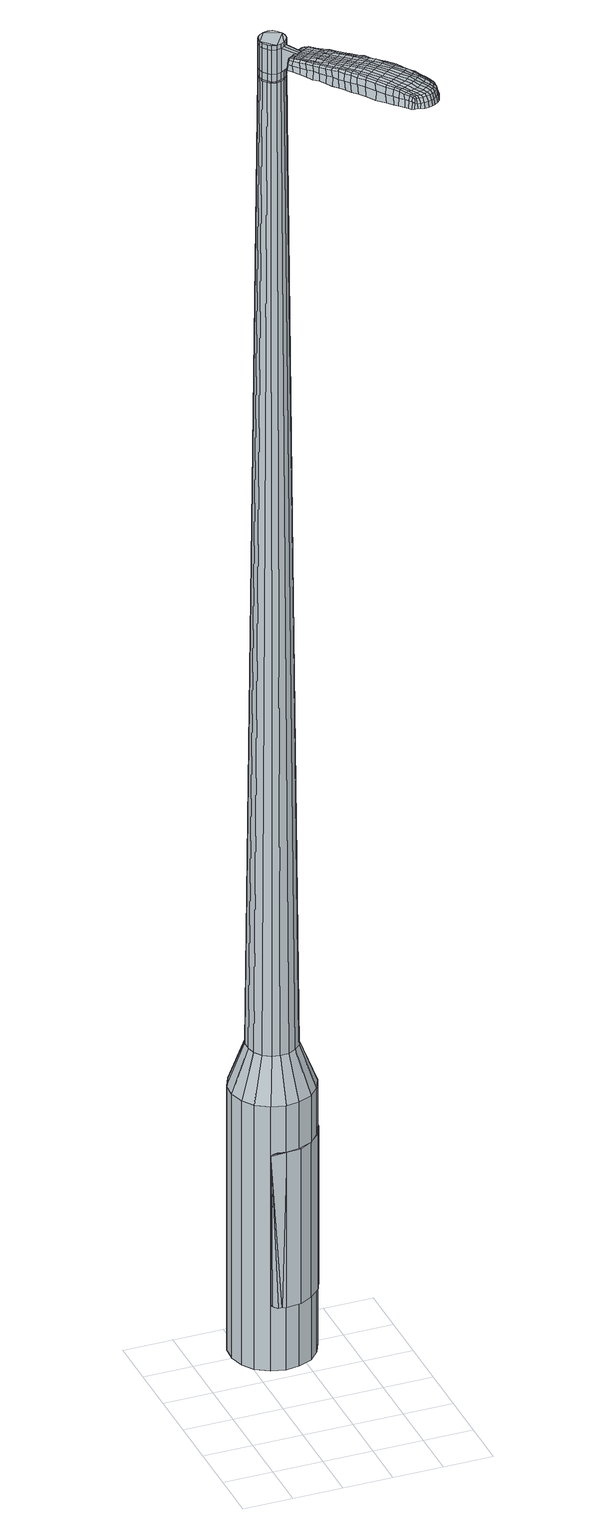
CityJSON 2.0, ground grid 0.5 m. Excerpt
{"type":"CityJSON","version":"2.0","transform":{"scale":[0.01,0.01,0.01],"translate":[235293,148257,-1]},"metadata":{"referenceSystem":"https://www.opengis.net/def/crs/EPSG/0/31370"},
"CityObjects":{
"object1":{"type":"GenericCityObject","attributes":{"cluster":192,"mean_distance_to_centroid":0.0692,"new_centroid_x":235293.79,"new_centroid_y":148259.05,"mean_distance_to_camera":8.94,"H1":16.37,"H2":27.36,"Z_final":111.38,"cluster2":-1,"proj_x":235290,"proj_y":148261.58,"id_line":97422,"bearing_l":215.83,"distance":4.56,"orientation":"left","G_obj":305.83},"geometry":[{"type":"MultiSurface","lod":"2","boundaries":[[[0,1,2,3]],[[1,4,5,2]],[[4,6,7,5]],[[6,8,9,7]],[[8,10,11,9]],[[10,12,13,11]],[[12,14,15,13]],[[14,16,17,15]],[[16,18,19,17]],[[18,20,21,19]],[[20,22,23,21]],[[22,24,25,23]],[[24,26,27,25]],[[26,28,29,27]],[[28,30,31,29]],[[30,32,33,31]],[[32,34,35,33]],[[34,0,3,35]],[[36,37,38,39]],[[38,40,41,42]],[[41,43,42]],[[42,44,45,46]],[[45,47,46]],[[46,48,49,50]],[[49,51,50]],[[42,46,50,38]],[[50,52,39,38]],[[53,36,39]],[[2,5,7,35]],[[7,9,11,15]],[[11,13,15]],[[15,17,19,23]],[[19,21,23]],[[23,25,27,31]],[[27,29,31]],[[15,23,31,7]],[[31,33,35,7]],[[3,2,35]],[[1,0,54,55]],[[0,34,56,54]],[[34,32,57,56]],[[32,30,58,57]],[[30,28,59,58]],[[28,26,60,59]],[[26,24,61,60]],[[24,22,62,61]],[[22,20,63,62]],[[20,18,64,63]],[[18,16,65,64]],[[16,14,66,65]],[[14,12,67,66]],[[12,10,68,67]],[[10,8,69,68]],[[8,6,70,69]],[[6,4,71,70]],[[4,1,55,71]],[[55,54,72,73]],[[54,56,74,72]],[[56,57,75,74]],[[57,58,76,75]],[[58,59,77,76]],[[59,60,78,77]],[[60,61,79,78]],[[61,62,80,79]],[[62,63,81,80]],[[63,64,82,81]],[[64,65,83,82]],[[65,66,84,83]],[[66,67,85,84]],[[67,68,86,85]],[[68,69,87,86]],[[69,70,88,87]],[[70,71,89,88]],[[71,55,73,89]],[[90,91,92,93]],[[74,94,91,90]],[[95,96,94,74]],[[76,97,96,95]],[[98,99,97,76]],[[78,100,99,98]],[[101,102,100,78]],[[103,104,102,101]],[[81,105,104,103]],[[82,106,105,81]],[[83,107,106,82]],[[84,108,107,83]],[[85,109,108,84]],[[86,110,109,85]],[[87,111,110,86]],[[112,113,111,87]],[[114,115,113,112]],[[93,92,115,114]],[[116,117,118,119]],[[120,116,119,121]],[[122,120,121,123]],[[124,122,123,125]],[[126,124,125,127]],[[128,126,127,129]],[[130,128,129,131]],[[132,130,131,133]],[[134,132,133,135]],[[136,134,135,137]],[[138,136,137,139]],[[140,138,139,141]],[[142,140,141,143]],[[144,142,143,145]],[[146,144,145,147]],[[148,146,147,149]],[[73,72,90,93]],[[72,74,90]],[[75,95,74]],[[75,76,95]],[[77,98,76]],[[77,78,98]],[[79,101,78]],[[79,80,103,101]],[[80,81,103]],[[88,112,87]],[[88,89,114,112]],[[89,73,93,114]],[[150,151,92,91]],[[151,152,115,92]],[[152,153,113,115]],[[153,111,113]],[[154,104,105]],[[154,155,102,104]],[[155,100,102]],[[156,99,100]],[[156,97,99]],[[157,96,97]],[[157,94,96]],[[150,91,94]],[[39,52,148,158]],[[151,150,159,149]],[[53,39,158,117]],[[150,94,118,159]],[[36,53,117,116]],[[94,157,119,118]],[[37,36,116,120]],[[157,97,121,119]],[[38,37,120,122]],[[97,156,123,121]],[[40,38,122,124]],[[156,100,125,123]],[[41,40,124,126]],[[100,155,127,125]],[[43,41,126,128]],[[155,154,129,127]],[[42,43,128,130]],[[154,105,131,129]],[[44,42,130,132]],[[105,106,133,131]],[[45,44,132,134]],[[106,107,135,133]],[[47,45,134,136]],[[107,108,137,135]],[[46,47,136,138]],[[108,109,139,137]],[[48,46,138,140]],[[109,110,141,139]],[[49,48,140,142]],[[110,111,143,141]],[[51,49,142,144]],[[111,153,145,143]],[[50,51,144,146]],[[153,152,147,145]],[[52,50,146,148]],[[152,151,149,147]],[[148,149,160,161]],[[149,159,162,160]],[[159,118,163,162]],[[118,117,164,163]],[[117,158,165,164]],[[158,148,161,165]],[[166,167,168,169]],[[170,166,169,171]],[[166,170,172,173]],[[167,166,173,174]],[[175,176,177,178]],[[179,175,178,180]],[[175,179,181,182]],[[176,175,182,183]],[[184,185,186,187]],[[188,184,187,189]],[[184,188,190,191]],[[185,184,191,192]],[[193,194,195,196]],[[197,193,196,198]],[[193,197,199,200]],[[194,193,200,201]],[[202,203,204,205]],[[206,202,205,207]],[[202,206,208,209]],[[203,202,209,210]],[[211,212,213,214]],[[215,211,214,216]],[[211,215,217,218]],[[212,211,218,219]],[[220,221,222,223]],[[212,220,223,213]],[[220,212,219,224]],[[221,220,224,225]],[[226,227,228,229]],[[221,226,229,222]],[[226,221,225,230]],[[227,226,230,231]],[[232,170,171,233]],[[227,232,233,228]],[[232,227,231,234]],[[170,232,234,172]],[[235,236,237,238]],[[239,235,238,240]],[[235,239,241,242]],[[236,235,242,243]],[[244,245,246,247]],[[236,244,247,237]],[[244,236,243,248]],[[245,244,248,249]],[[250,251,252,253]],[[245,250,253,246]],[[250,245,249,254]],[[251,250,254,255]],[[256,257,258,259]],[[251,256,259,252]],[[256,251,255,260]],[[257,256,260,261]],[[262,167,174,263]],[[257,262,263,258]],[[262,257,261,264]],[[167,262,264,168]],[[265,266,267,268]],[[269,265,268,270]],[[265,269,271,272]],[[266,265,272,273]],[[274,275,276,277]],[[266,274,277,267]],[[274,266,273,278]],[[275,274,278,279]],[[280,281,282,283]],[[275,280,283,276]],[[280,275,279,284]],[[281,280,284,285]],[[286,179,180,287]],[[281,286,287,282]],[[286,281,285,288]],[[179,286,288,181]],[[289,290,291,292]],[[293,289,292,294]],[[289,293,295,296]],[[290,289,296,297]],[[298,299,300,301]],[[290,298,301,291]],[[298,290,297,302]],[[299,298,302,303]],[[304,305,306,307]],[[299,304,307,300]],[[304,299,303,308]],[[305,304,308,309]],[[310,311,312,313]],[[305,310,313,306]],[[310,305,309,314]],[[311,310,314,315]],[[316,176,183,317]],[[311,316,317,312]],[[316,311,315,318]],[[176,316,318,177]],[[319,205,204,320]],[[321,319,320,322]],[[319,321,323,324]],[[205,319,324,207]],[[325,321,322,326]],[[327,325,326,328]],[[325,327,329,330]],[[321,325,330,323]],[[331,327,328,332]],[[333,331,332,334]],[[331,333,335,336]],[[327,331,336,329]],[[337,333,334,338]],[[339,337,338,340]],[[337,339,341,342]],[[333,337,342,335]],[[343,339,340,344]],[[194,343,344,195]],[[343,194,201,345]],[[339,343,345,341]],[[346,347,192,191]],[[348,346,191,190]],[[346,348,349,350]],[[347,346,350,351]],[[352,353,351,350]],[[354,352,350,349]],[[352,354,355,356]],[[353,352,356,357]],[[358,359,357,356]],[[360,358,356,355]],[[358,360,361,362]],[[359,358,362,363]],[[364,365,363,362]],[[366,364,362,361]],[[364,366,199,197]],[[365,364,197,198]],[[367,368,369,370]],[[269,367,370,271]],[[367,269,270,371]],[[368,367,371,372]],[[373,188,189,374]],[[368,373,374,369]],[[373,368,372,375]],[[188,373,375,190]],[[376,377,378,379]],[[215,376,379,217]],[[376,215,216,380]],[[377,376,380,381]],[[382,383,384,385]],[[377,382,385,378]],[[382,377,381,386]],[[383,382,386,387]],[[388,185,192,389]],[[383,388,389,384]],[[388,383,387,390]],[[185,388,390,186]],[[391,392,393,394]],[[173,391,394,174]],[[391,173,172,395]],[[392,391,395,396]],[[397,398,399,400]],[[392,397,400,393]],[[397,392,396,401]],[[398,397,401,402]],[[403,196,195,404]],[[398,403,404,399]],[[403,398,402,405]],[[196,403,405,198]],[[406,407,408,409]],[[178,406,409,180]],[[406,178,177,410]],[[407,406,410,411]],[[412,200,199,413]],[[407,412,413,408]],[[412,407,411,414]],[[200,412,414,201]],[[415,416,417,418]],[[293,415,418,295]],[[415,293,294,419]],[[416,415,419,420]],[[421,206,207,422]],[[416,421,422,417]],[[421,416,420,423]],[[206,421,423,208]],[[424,425,426,427]],[[239,424,427,241]],[[424,239,240,428]],[[425,424,428,429]],[[430,431,432,433]],[[425,430,433,426]],[[430,425,429,434]],[[431,430,434,435]],[[436,203,210,437]],[[431,436,437,432]],[[436,431,435,438]],[[203,436,438,204]],[[439,440,429,428]],[[238,439,428,240]],[[439,238,237,441]],[[440,439,441,442]],[[443,444,435,434]],[[440,443,434,429]],[[443,440,442,445]],[[444,443,445,446]],[[447,320,204,438]],[[444,447,438,435]],[[447,444,446,448]],[[320,447,448,322]],[[449,450,451,452]],[[296,449,452,297]],[[449,296,295,418]],[[450,449,418,417]],[[453,324,323,454]],[[450,453,454,451]],[[453,450,417,422]],[[324,453,422,207]],[[455,456,442,441]],[[247,455,441,237]],[[455,247,246,457]],[[456,455,457,458]],[[459,460,446,445]],[[456,459,445,442]],[[459,456,458,461]],[[460,459,461,462]],[[463,326,322,448]],[[460,463,448,446]],[[463,460,462,464]],[[326,463,464,328]],[[465,466,467,468]],[[302,465,468,303]],[[465,302,297,452]],[[466,465,452,451]],[[469,330,329,470]],[[466,469,470,467]],[[469,466,451,454]],[[330,469,454,323]],[[471,472,458,457]],[[253,471,457,246]],[[471,253,252,473]],[[472,471,473,474]],[[475,476,462,461]],[[472,475,461,458]],[[475,472,474,477]],[[476,475,477,478]],[[479,332,328,464]],[[476,479,464,462]],[[479,476,478,480]],[[332,479,480,334]],[[481,482,483,484]],[[308,481,484,309]],[[481,308,303,468]],[[482,481,468,467]],[[485,336,335,486]],[[482,485,486,483]],[[485,482,467,470]],[[336,485,470,329]],[[487,488,474,473]],[[259,487,473,252]],[[487,259,258,489]],[[488,487,489,490]],[[491,492,478,477]],[[488,491,477,474]],[[491,488,490,493]],[[492,491,493,494]],[[495,338,334,480]],[[492,495,480,478]],[[495,492,494,496]],[[338,495,496,340]],[[497,498,499,500]],[[314,497,500,315]],[[497,314,309,484]],[[498,497,484,483]],[[501,342,341,502]],[[498,501,502,499]],[[501,498,483,486]],[[342,501,486,335]],[[503,504,490,489]],[[263,503,489,258]],[[503,263,174,394]],[[504,503,394,393]],[[505,506,494,493]],[[504,505,493,490]],[[505,504,393,400]],[[506,505,400,399]],[[507,344,340,496]],[[506,507,496,494]],[[507,506,399,404]],[[344,507,404,195]],[[508,509,411,410]],[[318,508,410,177]],[[508,318,315,500]],[[509,508,500,499]],[[510,345,201,414]],[[509,510,414,411]],[[510,509,499,502]],[[345,510,502,341]],[[511,512,372,371]],[[268,511,371,270]],[[511,268,267,513]],[[512,511,513,514]],[[515,348,190,375]],[[512,515,375,372]],[[515,512,514,516]],[[348,515,516,349]],[[517,518,519,520]],[[218,517,520,219]],[[517,218,217,379]],[[518,517,379,378]],[[521,522,523,524]],[[518,521,524,519]],[[521,518,378,385]],[[522,521,385,384]],[[525,347,351,526]],[[522,525,526,523]],[[525,522,384,389]],[[347,525,389,192]],[[527,528,514,513]],[[277,527,513,267]],[[527,277,276,529]],[[528,527,529,530]],[[531,354,349,516]],[[528,531,516,514]],[[531,528,530,532]],[[354,531,532,355]],[[533,534,535,536]],[[224,533,536,225]],[[533,224,219,520]],[[534,533,520,519]],[[537,538,539,540]],[[534,537,540,535]],[[537,534,519,524]],[[538,537,524,523]],[[541,353,357,542]],[[538,541,542,539]],[[541,538,523,526]],[[353,541,526,351]],[[543,544,530,529]],[[283,543,529,276]],[[543,283,282,545]],[[544,543,545,546]],[[547,360,355,532]],[[544,547,532,530]],[[547,544,546,548]],[[360,547,548,361]],[[549,550,551,552]],[[230,549,552,231]],[[549,230,225,536]],[[550,549,536,535]],[[553,554,555,556]],[[550,553,556,551]],[[553,550,535,540]],[[554,553,540,539]],[[557,359,363,558]],[[554,557,558,555]],[[557,554,539,542]],[[359,557,542,357]],[[559,560,546,545]],[[287,559,545,282]],[[559,287,180,409]],[[560,559,409,408]],[[561,366,361,548]],[[560,561,548,546]],[[561,560,408,413]],[[366,561,413,199]],[[562,563,396,395]],[[234,562,395,172]],[[562,234,231,552]],[[563,562,552,551]],[[564,565,402,401]],[[563,564,401,396]],[[564,563,551,556]],[[565,564,556,555]],[[566,365,198,405]],[[565,566,405,402]],[[566,565,555,558]],[[365,566,558,363]],[[567,568,569,570]],[[570,569,571,572]],[[573,571,569,574]],[[574,569,568,575]],[[576,577,578,579]],[[579,578,580,581]],[[582,580,578,583]],[[583,578,577,584]],[[585,586,587,588]],[[588,587,589,590]],[[591,589,587,592]],[[592,587,586,593]],[[594,595,596,597]],[[597,596,598,599]],[[600,598,596,601]],[[601,596,595,602]],[[603,604,605,606]],[[606,605,607,608]],[[609,607,605,610]],[[610,605,604,611]],[[612,613,614,615]],[[615,614,616,617]],[[618,616,614,619]],[[619,614,613,620]],[[621,622,623,624]],[[624,623,613,612]],[[620,613,623,625]],[[625,623,622,626]],[[627,628,629,630]],[[630,629,622,621]],[[626,622,629,631]],[[631,629,628,632]],[[572,571,633,634]],[[634,633,628,627]],[[632,628,633,635]],[[635,633,571,573]],[[636,637,638,639]],[[639,638,640,641]],[[642,640,638,643]],[[643,638,637,644]],[[645,646,647,648]],[[648,647,637,636]],[[644,637,647,649]],[[649,647,646,650]],[[651,652,653,654]],[[654,653,646,645]],[[650,646,653,655]],[[655,653,652,656]],[[657,658,659,660]],[[660,659,652,651]],[[656,652,659,661]],[[661,659,658,662]],[[575,568,663,664]],[[664,663,658,657]],[[662,658,663,665]],[[665,663,568,567]],[[666,667,668,669]],[[669,668,670,671]],[[672,670,668,673]],[[673,668,667,674]],[[675,676,677,678]],[[678,677,667,666]],[[674,667,677,679]],[[679,677,676,680]],[[681,682,683,684]],[[684,683,676,675]],[[680,676,683,685]],[[685,683,682,686]],[[581,580,687,688]],[[688,687,682,681]],[[686,682,687,689]],[[689,687,580,582]],[[690,691,692,693]],[[693,692,694,695]],[[696,694,692,697]],[[697,692,691,698]],[[699,700,701,702]],[[702,701,691,690]],[[698,691,701,703]],[[703,701,700,704]],[[705,706,707,708]],[[708,707,700,699]],[[704,700,707,709]],[[709,707,706,710]],[[711,712,713,714]],[[714,713,706,705]],[[710,706,713,715]],[[715,713,712,716]],[[584,577,717,718]],[[718,717,712,711]],[[716,712,717,719]],[[719,717,577,576]],[[603,606,720,721]],[[721,720,722,723]],[[724,722,720,725]],[[725,720,606,608]],[[723,722,726,727]],[[727,726,728,729]],[[730,728,726,731]],[[731,726,722,724]],[[729,728,732,733]],[[733,732,734,735]],[[736,734,732,737]],[[737,732,728,730]],[[735,734,738,739]],[[739,738,740,741]],[[742,740,738,743]],[[743,738,734,736]],[[741,740,744,745]],[[745,744,595,594]],[[602,595,744,746]],[[746,744,740,742]],[[593,747,748,592]],[[592,748,749,591]],[[750,749,748,751]],[[751,748,747,752]],[[752,753,754,751]],[[751,754,755,750]],[[756,755,754,757]],[[757,754,753,758]],[[758,759,760,757]],[[757,760,761,756]],[[762,761,760,763]],[[763,760,759,764]],[[764,765,766,763]],[[763,766,767,762]],[[600,767,766,598]],[[598,766,765,599]],[[768,769,770,771]],[[771,770,670,672]],[[671,670,770,772]],[[772,770,769,773]],[[590,589,774,775]],[[775,774,769,768]],[[773,769,774,776]],[[776,774,589,591]],[[777,778,779,780]],[[780,779,616,618]],[[617,616,779,781]],[[781,779,778,782]],[[783,784,785,786]],[[786,785,778,777]],[[782,778,785,787]],[[787,785,784,788]],[[593,586,789,790]],[[790,789,784,783]],[[788,784,789,791]],[[791,789,586,585]],[[792,793,794,795]],[[795,794,574,575]],[[573,574,794,796]],[[796,794,793,797]],[[798,799,800,801]],[[801,800,793,792]],[[797,793,800,802]],[[802,800,799,803]],[[594,597,804,805]],[[805,804,799,798]],[[803,799,804,806]],[[806,804,597,599]],[[807,808,809,810]],[[810,809,579,581]],[[576,579,809,811]],[[811,809,808,812]],[[600,601,813,814]],[[814,813,808,807]],[[812,808,813,815]],[[815,813,601,602]],[[816,817,818,819]],[[819,818,694,696]],[[695,694,818,820]],[[820,818,817,821]],[[608,607,822,823]],[[823,822,817,816]],[[821,817,822,824]],[[824,822,607,609]],[[825,826,827,828]],[[828,827,640,642]],[[641,640,827,829]],[[829,827,826,830]],[[831,832,833,834]],[[834,833,826,825]],[[830,826,833,835]],[[835,833,832,836]],[[611,604,837,838]],[[838,837,832,831]],[[836,832,837,839]],[[839,837,604,603]],[[830,840,841,829]],[[829,841,639,641]],[[636,639,841,842]],[[842,841,840,843]],[[836,844,845,835]],[[835,845,840,830]],[[843,840,845,846]],[[846,845,844,847]],[[603,721,848,839]],[[839,848,844,836]],[[847,844,848,849]],[[849,848,721,723]],[[850,851,852,853]],[[853,852,697,698]],[[696,697,852,819]],[[819,852,851,816]],[[724,725,854,855]],[[855,854,851,850]],[[816,851,854,823]],[[823,854,725,608]],[[843,856,857,842]],[[842,857,648,636]],[[645,648,857,858]],[[858,857,856,859]],[[847,860,861,846]],[[846,861,856,843]],[[859,856,861,862]],[[862,861,860,863]],[[723,727,864,849]],[[849,864,860,847]],[[863,860,864,865]],[[865,864,727,729]],[[866,867,868]],[[868,867,703,704]],[[698,703,867,853]],[[853,867,850]],[[730,731,869,870]],[[870,869,867,866]],[[850,867,869,855]],[[855,869,731,724]],[[859,871,872,858]],[[858,872,654,645]],[[651,654,872,873]],[[873,872,871,874]],[[863,875,876,862]],[[862,876,871,859]],[[874,871,876,877]],[[877,876,875,878]],[[729,733,879,865]],[[865,879,875,863]],[[878,875,879,880]],[[880,879,733,735]],[[881,882,883,884]],[[884,883,709,710]],[[704,709,883,868]],[[868,883,882,866]],[[736,737,885,886]],[[886,885,882,881]],[[866,882,885,870]],[[870,885,737,730]],[[874,887,888,873]],[[873,888,660,651]],[[657,660,888,889]],[[889,888,887,890]],[[878,891,892,877]],[[877,892,887,874]],[[890,887,892,893]],[[893,892,891,894]],[[735,739,895,880]],[[880,895,891,878]],[[894,891,895,896]],[[896,895,739,741]],[[897,898,899,900]],[[900,899,715,716]],[[710,715,899,884]],[[884,899,898,881]],[[742,743,901,902]],[[902,901,898,897]],[[881,898,901,886]],[[886,901,743,736]],[[890,903,904,889]],[[889,904,664,657]],[[575,664,904,795]],[[795,904,903,792]],[[894,905,906,893]],[[893,906,903,890]],[[792,903,906,801]],[[801,906,905,798]],[[741,745,907,896]],[[896,907,905,894]],[[798,905,907,805]],[[805,907,745,594]],[[812,908,909,811]],[[811,909,719,576]],[[716,719,909,900]],[[900,909,908,897]],[[602,746,910,815]],[[815,910,908,812]],[[897,908,910,902]],[[902,910,746,742]],[[773,911,912,772]],[[772,912,669,671]],[[666,669,912,913]],[[913,912,911,914]],[[591,749,915,776]],[[776,915,911,773]],[[914,911,915,916]],[[916,915,749,750]],[[917,918,919,920]],[[920,919,619,620]],[[618,619,919,780]],[[780,919,918,777]],[[921,922,923,924]],[[924,923,918,917]],[[777,918,923,786]],[[786,923,922,783]],[[752,747,925,926]],[[926,925,922,921]],[[783,922,925,790]],[[790,925,747,593]],[[914,927,928,913]],[[913,928,678,666]],[[675,678,928,929]],[[929,928,927,930]],[[750,755,931,916]],[[916,931,927,914]],[[930,927,931,932]],[[932,931,755,756]],[[933,934,935,936]],[[936,935,625,626]],[[620,625,935,920]],[[920,935,934,917]],[[937,938,939,940]],[[940,939,934,933]],[[917,934,939,924]],[[924,939,938,921]],[[758,753,941,942]],[[942,941,938,937]],[[921,938,941,926]],[[926,941,753,752]],[[930,943,944,929]],[[929,944,684,675]],[[681,684,944,945]],[[945,944,943,946]],[[756,761,947,932]],[[932,947,943,930]],[[946,943,947,948]],[[948,947,761,762]],[[949,950,951,952]],[[952,951,631,632]],[[626,631,951,936]],[[936,951,950,933]],[[953,954,955,956]],[[956,955,950,949]],[[933,950,955,940]],[[940,955,954,937]],[[764,759,957,958]],[[958,957,954,953]],[[937,954,957,942]],[[942,957,759,758]],[[946,959,960,945]],[[945,960,688,681]],[[581,688,960,810]],[[810,960,959,807]],[[762,767,961,948]],[[948,961,959,946]],[[807,959,961,814]],[[814,961,767,600]],[[797,962,963,796]],[[796,963,635,573]],[[632,635,963,952]],[[952,963,962,949]],[[803,964,965,802]],[[802,965,962,797]],[[949,962,965,956]],[[956,965,964,953]],[[599,765,966,806]],[[806,966,964,803]],[[953,964,966,958]],[[958,966,765,764]],[[567,570,169,168]],[[570,572,171,169]],[[582,583,182,181]],[[583,584,183,182]],[[585,588,187,186]],[[588,590,189,187]],[[609,610,209,208]],[[610,611,210,209]],[[612,615,214,213]],[[615,617,216,214]],[[621,624,223,222]],[[624,612,213,223]],[[627,630,229,228]],[[630,621,222,229]],[[572,634,233,171]],[[634,627,228,233]],[[642,643,242,241]],[[643,644,243,242]],[[644,649,248,243]],[[649,650,249,248]],[[650,655,254,249]],[[655,656,255,254]],[[656,661,260,255]],[[661,662,261,260]],[[662,665,264,261]],[[665,567,168,264]],[[672,673,272,271]],[[673,674,273,272]],[[674,679,278,273]],[[679,680,279,278]],[[680,685,284,279]],[[685,686,285,284]],[[686,689,288,285]],[[689,582,181,288]],[[690,693,292,291]],[[693,695,294,292]],[[699,702,301,300]],[[702,690,291,301]],[[705,708,307,306]],[[708,699,300,307]],[[711,714,313,312]],[[714,705,306,313]],[[584,718,317,183]],[[718,711,312,317]],[[768,771,370,369]],[[771,672,271,370]],[[590,775,374,189]],[[775,768,369,374]],[[617,781,380,216]],[[781,782,381,380]],[[782,787,386,381]],[[787,788,387,386]],[[788,791,390,387]],[[791,585,186,390]],[[695,820,419,294]],[[820,821,420,419]],[[821,824,423,420]],[[824,609,208,423]],[[825,828,427,426]],[[828,642,241,427]],[[831,834,433,432]],[[834,825,426,433]],[[611,838,437,210]],[[838,831,432,437]],[[967,968,969,970]],[[971,972,970,969]],[[973,974,975,976]],[[977,978,979,980]],[[968,981,982,969]],[[983,971,969,982]],[[984,973,976,985]],[[986,987,978,977]],[[981,988,989,982]],[[989,990,983,982]],[[991,984,985,992]],[[993,987,986,994]],[[988,995,996,989]],[[996,997,990,989]],[[998,991,992,999]],[[1000,993,994,1001]],[[1002,1003,1004,1005]],[[1006,1007,1003,1002]],[[1006,1008,1009,1007]],[[1008,1010,1011,1009]],[[1012,1013,1014,1015]],[[1016,1017,1013,1012]],[[1018,1019,1017,1016]],[[1020,1021,1019,1018]],[[1015,1004,1003,1012]],[[1012,1003,1007,1016]],[[1007,1009,1018,1016]],[[1009,1011,1020,1018]],[[976,975,972,971]],[[985,976,971,983]],[[990,992,985,983]],[[997,999,992,990]],[[977,980,974,973]],[[986,977,973,984]],[[994,986,984,991]],[[1001,994,991,998]],[[978,1002,1005,979]],[[987,1006,1002,978]],[[1008,1006,987,993]],[[1010,1008,993,1000]],[[1022,1023,1024,1025]],[[1024,1026,1027,1028]],[[1024,1028,1029,1030]],[[1024,1030,1025]],[[1031,1022,1025,1032]],[[1033,1032,1025,1034]],[[1035,1034,1025]],[[1036,1024,1023,1037]],[[1038,1036,1037,1039]],[[1040,1038,1039,1041]],[[1042,1040,1041,1043]],[[1044,1042,1043,1045]],[[1045,1046,1047,1048]],[[1045,1048,1049,1050]],[[1045,1050,1051,1052]],[[1051,1053,1054,1055]],[[1051,1055,1056,1057]],[[1051,1057,1052]],[[1045,1052,1044]],[[1058,1059,1023,1022]],[[1060,1061,1026,1024]],[[1062,1063,1035,1025]],[[1059,1064,1037,1023]],[[1065,1060,1024,1036]],[[1064,1066,1039,1037]],[[1067,1065,1036,1038]],[[1066,1068,1041,1039]],[[1069,1067,1038,1040]],[[1068,1070,1043,1041]],[[1071,1069,1040,1042]],[[1070,1072,1045,1043]],[[1073,1071,1042,1044]],[[1072,1074,1046,1045]],[[1075,1076,1053,1051]],[[1077,1073,1044,1052]],[[1047,1046,1074,1078]],[[1048,1047,1078,1079]],[[1049,1048,1079,1080]],[[1050,1049,1080,1081]],[[1051,1050,1081,1075]],[[1082,1058,1022,1031]],[[1083,1082,1031,1032]],[[1084,1083,1032,1033]],[[1085,1084,1033,1034]],[[1063,1085,1034,1035]],[[1027,1026,1061,1086]],[[1054,1053,1076,1087]],[[1028,1027,1086,1088]],[[1029,1028,1088,1089]],[[1030,1029,1089,1090]],[[1025,1030,1090,1062]],[[1055,1054,1087,1091]],[[1056,1055,1091,1092]],[[1057,1056,1092,1093]],[[1052,1057,1093,1077]]]}]}
},
"vertices":[
[106,170,384],[92,164,384],[92,164,96],[106,170,96],[78,162,384],[78,162,96],[64,166,384],[64,166,96],[51,174,384],[51,174,96],[43,186,384],[43,186,96],[39,200,384],[39,200,96],[40,215,384],[40,215,96],[46,228,384],[46,228,96],[56,239,384],[56,239,96],[69,245,384],[69,245,96],[84,247,384],[84,247,96],[98,243,384],[98,243,96],[110,235,384],[110,235,96],[119,223,384],[119,223,96],[123,209,384],[123,209,96],[122,194,384],[122,194,96],[116,181,384],[116,181,96],[94,201,1524],[94,206,1524],[93,210,1524],[89,194,1524],[90,214,1524],[86,217,1524],[77,217,1524],[82,218,1524],[73,215,1524],[70,212,1524],[68,203,1524],[68,208,1524],[69,199,1524],[72,195,1524],[80,191,1524],[75,192,1524],[85,192,1524],[92,197,1524],[96,184,429],[88,180,429],[102,190,429],[105,198,429],[106,207,429],[104,215,429],[98,223,429],[91,227,429],[83,230,429],[74,229,429],[66,225,429],[60,219,429],[56,211,429],[56,202,429],[58,193,429],[63,186,429],[71,181,429],[79,179,429],[89,194,1483],[85,192,1483],[92,197,1483],[94,201,1483],[94,206,1483],[93,210,1483],[90,214,1483],[86,217,1483],[82,218,1483],[77,217,1483],[73,215,1483],[70,212,1483],[68,208,1483],[68,203,1483],[69,199,1483],[72,195,1483],[75,192,1483],[80,191,1483],[88,194,1483],[88,194,1485],[84,192,1485],[84,192,1483],[92,197,1485],[93,201,1483],[93,201,1485],[94,206,1485],[92,210,1483],[92,210,1485],[90,214,1485],[86,216,1483],[86,216,1485],[82,217,1483],[82,217,1485],[77,217,1485],[73,215,1485],[70,212,1485],[68,208,1485],[68,203,1485],[69,199,1485],[72,195,1485],[76,193,1483],[76,193,1485],[80,192,1483],[80,192,1485],[94,201,1519],[92,197,1519],[92,197,1493],[94,201,1493],[94,206,1519],[94,206,1493],[93,210,1519],[93,210,1493],[90,214,1519],[90,214,1493],[86,217,1519],[86,217,1493],[82,218,1519],[82,218,1493],[77,217,1519],[77,217,1493],[73,215,1519],[73,215,1493],[70,212,1519],[70,212,1493],[68,208,1519],[68,208,1493],[68,203,1519],[68,203,1493],[69,199,1519],[69,199,1493],[72,195,1519],[72,195,1493],[75,192,1519],[75,192,1493],[80,191,1519],[80,191,1493],[85,192,1519],[85,192,1493],[89,194,1485],[85,192,1485],[80,191,1485],[75,192,1485],[82,218,1485],[86,217,1485],[93,210,1485],[94,201,1485],[89,194,1519],[89,194,1493],[97,177,1513],[97,177,1518],[100,178,1513],[102,180,1513],[102,180,1518],[100,178,1518],[127,107,1519],[123,113,1518],[123,111,1509],[127,105,1510],[132,100,1519],[132,98,1510],[133,101,1526],[128,109,1525],[124,115,1525],[159,129,1519],[154,135,1518],[152,135,1525],[157,129,1525],[164,122,1519],[162,122,1526],[166,122,1510],[161,129,1510],[156,135,1509],[187,60,1519],[184,57,1519],[185,57,1513],[188,59,1513],[190,63,1519],[191,62,1513],[189,64,1524],[186,61,1524],[183,59,1524],[144,120,1530],[140,125,1529],[137,124,1529],[141,118,1530],[149,112,1531],[147,110,1531],[152,114,1530],[147,122,1530],[143,128,1529],[96,185,1512],[94,183,1512],[95,182,1517],[97,184,1517],[99,187,1512],[99,186,1517],[100,186,1506],[97,184,1506],[95,183,1506],[163,60,1519],[161,62,1519],[160,61,1512],[162,58,1512],[165,58,1518],[164,57,1512],[165,59,1522],[164,61,1523],[162,63,1524],[158,66,1519],[154,70,1519],[153,68,1512],[157,64,1512],[158,67,1524],[155,71,1525],[150,75,1519],[145,81,1519],[145,79,1511],[150,73,1511],[151,76,1526],[146,82,1526],[139,90,1519],[138,88,1510],[139,92,1526],[87,169,1513],[92,163,1513],[92,164,1518],[88,170,1517],[85,174,1512],[86,174,1516],[84,173,1506],[87,168,1507],[91,161,1507],[96,156,1514],[100,150,1515],[100,151,1520],[96,158,1519],[95,155,1507],[99,148,1507],[104,144,1515],[108,137,1516],[108,139,1522],[104,145,1521],[103,142,1508],[107,136,1508],[112,131,1517],[115,125,1517],[116,127,1524],[112,133,1523],[111,129,1508],[115,123,1509],[119,119,1518],[120,121,1524],[119,117,1509],[192,80,1519],[191,83,1519],[190,82,1524],[191,79,1523],[193,78,1518],[192,78,1522],[195,78,1512],[194,80,1512],[193,83,1512],[188,87,1519],[185,92,1519],[184,92,1525],[187,87,1524],[190,87,1512],[187,92,1512],[182,97,1519],[178,104,1519],[176,103,1526],[181,97,1526],[184,97,1511],[180,103,1511],[171,113,1519],[169,113,1526],[173,113,1510],[112,187,1513],[117,181,1513],[118,181,1507],[114,187,1507],[108,191,1512],[110,191,1506],[108,190,1516],[111,187,1517],[116,181,1518],[122,175,1514],[126,169,1515],[128,169,1507],[123,175,1507],[120,175,1519],[125,169,1520],[131,163,1515],[136,158,1516],[138,158,1508],[133,163,1508],[130,163,1521],[134,158,1522],[141,152,1517],[145,146,1517],[147,146,1509],[142,152,1508],[139,152,1523],[143,146,1524],[150,141,1518],[152,140,1509],[148,140,1524],[100,179,1519],[98,178,1519],[105,173,1520],[103,172,1520],[107,175,1520],[103,181,1519],[109,167,1522],[107,166,1522],[113,161,1523],[111,160,1523],[116,163,1523],[112,169,1521],[118,155,1524],[116,154,1524],[122,149,1525],[120,148,1525],[125,151,1525],[120,157,1524],[127,143,1526],[124,142,1526],[131,137,1527],[128,136,1527],[134,139,1527],[129,145,1526],[135,131,1528],[133,130,1528],[138,134,1528],[185,63,1527],[182,61,1527],[187,66,1526],[185,70,1527],[182,67,1528],[179,65,1528],[178,72,1529],[175,70,1529],[181,75,1528],[177,81,1530],[174,78,1530],[171,76,1530],[170,84,1531],[167,82,1531],[173,87,1530],[168,94,1531],[164,91,1531],[161,89,1531],[157,102,1531],[154,100,1531],[160,104,1531],[194,75,1518],[193,72,1519],[195,72,1513],[195,75,1513],[192,76,1523],[192,73,1523],[192,68,1519],[193,67,1513],[191,69,1524],[167,57,1518],[170,56,1518],[169,58,1523],[167,58,1523],[167,56,1513],[169,55,1513],[173,55,1519],[177,55,1519],[176,57,1524],[173,57,1523],[173,54,1513],[177,54,1513],[181,56,1519],[180,57,1524],[181,55,1513],[129,110,1528],[131,111,1528],[127,117,1528],[125,116,1527],[134,102,1528],[136,103,1529],[133,112,1529],[136,114,1530],[132,120,1529],[129,118,1528],[138,105,1529],[141,106,1530],[138,116,1530],[134,122,1529],[144,108,1531],[155,128,1528],[154,127,1529],[159,120,1529],[161,122,1528],[151,134,1527],[149,133,1528],[150,124,1529],[156,117,1530],[146,130,1528],[106,192,1512],[105,191,1512],[105,189,1517],[107,190,1517],[108,192,1506],[106,190,1506],[102,189,1512],[102,188,1517],[103,188,1506],[85,176,1512],[86,177,1512],[86,176,1506],[84,175,1506],[86,176,1517],[87,177,1517],[88,179,1512],[90,180,1512],[90,179,1506],[88,178,1506],[89,178,1517],[91,179,1517],[92,182,1512],[92,181,1506],[93,181,1517],[89,171,1519],[90,172,1519],[93,165,1520],[94,166,1520],[92,174,1519],[94,175,1519],[96,167,1520],[98,169,1520],[96,177,1519],[100,170,1520],[110,186,1519],[108,185,1519],[113,179,1520],[114,180,1520],[106,183,1519],[110,177,1520],[97,159,1521],[98,160,1521],[101,152,1522],[103,154,1522],[100,161,1521],[103,163,1521],[104,155,1522],[107,157,1523],[105,164,1522],[109,158,1523],[119,174,1521],[117,173,1521],[122,167,1522],[124,169,1522],[115,171,1521],[119,165,1522],[105,146,1523],[107,147,1523],[109,140,1524],[111,141,1524],[109,149,1523],[111,150,1524],[113,143,1525],[115,144,1525],[113,152,1524],[117,146,1525],[128,163,1523],[127,162,1523],[131,156,1524],[133,157,1524],[124,159,1524],[128,154,1525],[113,134,1525],[115,135,1525],[117,128,1526],[119,129,1526],[117,136,1526],[119,138,1526],[121,130,1527],[123,132,1527],[122,140,1526],[126,134,1527],[137,151,1525],[136,150,1525],[140,144,1526],[142,145,1526],[133,148,1526],[137,142,1527],[121,122,1527],[123,123,1527],[125,124,1527],[128,126,1528],[130,128,1528],[147,140,1527],[145,138,1527],[142,136,1528],[191,78,1525],[191,75,1525],[189,81,1526],[189,78,1526],[189,71,1526],[187,74,1527],[165,60,1525],[168,60,1525],[165,62,1526],[163,63,1525],[171,59,1525],[175,59,1526],[172,62,1527],[169,62,1526],[178,60,1526],[176,63,1527],[187,85,1526],[186,83,1527],[183,91,1527],[182,88,1528],[184,79,1528],[180,85,1529],[160,67,1526],[162,67,1527],[158,72,1528],[156,72,1527],[165,67,1527],[168,67,1528],[164,73,1529],[161,72,1528],[172,68,1528],[168,74,1530],[180,96,1528],[178,94,1529],[175,102,1528],[174,101,1529],[176,90,1529],[171,97,1530],[152,76,1528],[154,77,1528],[149,84,1529],[147,83,1528],[157,77,1529],[160,78,1530],[155,86,1530],[152,84,1530],[164,80,1530],[158,87,1531],[168,112,1529],[166,110,1529],[163,107,1530],[141,93,1528],[142,93,1529],[145,95,1530],[148,96,1530],[151,98,1531],[125,112,1509],[125,114,1518],[129,108,1518],[128,106,1509],[134,101,1519],[133,99,1510],[134,103,1525],[130,110,1525],[126,116,1525],[151,133,1525],[153,134,1518],[157,128,1518],[155,128,1525],[162,121,1519],[161,121,1525],[164,121,1510],[159,128,1509],[155,133,1509],[184,59,1513],[183,59,1519],[186,61,1519],[186,60,1513],[188,64,1519],[189,63,1513],[187,65,1524],[185,62,1524],[182,61,1524],[137,123,1528],[140,125,1528],[144,119,1529],[141,117,1529],[149,112,1529],[147,110,1529],[152,114,1529],[147,121,1529],[143,127,1528],[96,181,1516],[96,181,1512],[98,183,1512],[98,182,1516],[100,185,1512],[101,184,1516],[101,184,1506],[98,182,1506],[96,181,1506],[162,62,1512],[162,64,1519],[164,61,1518],[164,60,1512],[166,60,1518],[165,58,1512],[166,61,1522],[165,62,1523],[163,65,1523],[155,70,1512],[155,71,1519],[159,67,1519],[158,65,1512],[160,68,1524],[156,73,1525],[147,80,1511],[147,82,1519],[152,76,1519],[151,74,1511],[152,77,1525],[148,84,1526],[140,91,1519],[140,89,1510],[141,93,1526],[94,165,1518],[93,164,1513],[89,170,1513],[90,171,1517],[87,174,1512],[88,174,1515],[86,173,1506],[89,169,1506],[93,162,1507],[102,152,1520],[101,151,1514],[97,157,1514],[98,159,1519],[97,156,1507],[101,149,1507],[110,140,1522],[109,138,1516],[105,145,1515],[106,146,1521],[105,143,1508],[109,137,1508],[118,128,1523],[117,126,1517],[113,132,1516],[114,134,1522],[113,130,1508],[117,124,1508],[121,120,1517],[122,122,1524],[121,118,1509],[188,82,1523],[189,82,1519],[191,79,1518],[189,79,1523],[191,77,1518],[190,77,1522],[193,77,1512],[192,79,1512],[191,82,1512],[182,91,1525],[184,91,1519],[187,86,1519],[185,86,1524],[188,86,1512],[186,91,1512],[174,102,1526],[176,102,1519],[181,96,1519],[179,96,1525],[182,96,1511],[178,102,1511],[169,112,1519],[168,112,1526],[171,112,1510],[117,179,1507],[115,180,1513],[111,185,1513],[112,185,1506],[107,189,1512],[109,189,1506],[107,188,1515],[110,185,1517],[114,179,1518],[127,168,1507],[125,168,1514],[120,174,1514],[122,174,1507],[119,174,1519],[124,168,1520],[136,156,1508],[134,156,1516],[130,162,1515],[131,162,1508],[128,162,1521],[133,156,1522],[146,145,1508],[144,145,1517],[139,151,1516],[141,150,1508],[137,150,1522],[142,145,1523],[148,139,1517],[150,139,1509],[146,139,1524],[101,179,1518],[99,177,1518],[105,173,1519],[103,171,1519],[107,175,1519],[103,180,1518],[109,167,1520],[107,165,1520],[114,161,1521],[112,159,1521],[116,163,1521],[112,169,1520],[118,155,1523],[116,153,1523],[122,149,1524],[120,147,1524],[125,151,1524],[121,157,1523],[127,143,1525],[125,141,1525],[131,137,1526],[129,135,1526],[134,139,1526],[129,145,1525],[135,131,1527],[133,129,1527],[138,133,1527],[181,62,1526],[184,64,1526],[186,67,1525],[184,70,1526],[181,67,1526],[179,66,1526],[175,71,1528],[178,73,1528],[180,75,1527],[176,81,1528],[174,78,1529],[171,76,1529],[167,82,1530],[169,84,1530],[172,87,1529],[167,94,1530],[164,91,1530],[161,89,1530],[154,100,1530],[157,102,1530],[160,104,1530],[193,73,1513],[191,73,1518],[192,76,1518],[193,76,1512],[190,76,1523],[190,74,1523],[190,68,1519],[191,68,1513],[189,69,1523],[170,60,1523],[170,58,1518],[168,59,1518],[167,60,1523],[167,58,1512],[170,57,1512],[176,59,1523],[177,57,1519],[173,58,1519],[173,59,1523],[173,57,1513],[177,57,1513],[180,58,1519],[179,59,1524],[181,57,1513],[127,117,1527],[131,111,1527],[130,110,1527],[126,116,1526],[135,103,1527],[136,104,1528],[132,120,1528],[136,114,1528],[134,112,1528],[130,118,1527],[139,105,1528],[141,107,1529],[139,116,1529],[135,122,1528],[144,108,1529],[159,119,1528],[153,126,1527],[154,127,1527],[160,121,1527],[150,133,1526],[149,132,1527],[150,124,1528],[156,117,1528],[146,130,1527],[106,188,1516],[106,189,1512],[107,190,1512],[107,189,1516],[108,189,1506],[107,189,1506],[103,187,1512],[103,186,1516],[104,186,1506],[87,174,1506],[87,175,1512],[86,175,1512],[86,174,1506],[87,175,1516],[88,175,1516],[91,177,1506],[91,178,1512],[89,177,1512],[89,176,1506],[90,176,1516],[92,178,1516],[93,180,1512],[94,179,1506],[94,179,1516],[91,171,1518],[90,171,1518],[94,165,1519],[95,166,1519],[95,174,1518],[93,173,1518],[97,167,1519],[99,168,1519],[97,176,1518],[101,170,1519],[113,179,1519],[109,184,1518],[109,185,1518],[114,179,1519],[106,182,1518],[110,177,1519],[99,159,1520],[98,159,1520],[102,153,1521],[103,153,1521],[103,162,1520],[101,161,1520],[105,155,1521],[107,156,1521],[105,164,1520],[109,158,1521],[122,167,1521],[118,173,1520],[123,167,1521],[115,171,1520],[119,165,1521],[107,147,1522],[106,147,1522],[110,140,1523],[111,141,1523],[111,150,1522],[109,148,1522],[113,142,1523],[116,144,1524],[114,152,1523],[118,146,1524],[131,155,1523],[127,161,1522],[128,162,1522],[132,156,1523],[124,159,1522],[128,153,1523],[115,135,1524],[115,134,1524],[119,128,1525],[119,129,1525],[120,138,1525],[117,136,1524],[122,130,1525],[124,132,1526],[122,140,1525],[126,134,1526],[140,143,1525],[136,149,1524],[137,150,1524],[141,144,1525],[133,147,1524],[137,141,1525],[123,123,1526],[122,122,1526],[128,126,1527],[126,124,1526],[131,128,1527],[145,138,1526],[146,139,1526],[142,135,1526],[189,75,1524],[189,78,1524],[188,81,1525],[188,78,1525],[188,71,1525],[186,74,1525],[166,64,1525],[168,61,1524],[166,62,1524],[164,64,1525],[172,63,1526],[175,60,1525],[171,61,1524],[169,63,1525],[178,61,1525],[176,64,1526],[185,83,1526],[185,85,1526],[182,90,1526],[181,88,1527],[183,79,1526],[179,85,1527],[159,73,1527],[162,68,1526],[161,68,1526],[157,73,1526],[165,74,1528],[169,68,1527],[165,68,1526],[161,73,1527],[172,69,1527],[168,75,1528],[178,93,1527],[178,95,1527],[174,102,1527],[173,100,1528],[175,90,1528],[170,97,1529],[150,84,1528],[155,78,1527],[153,78,1527],[149,84,1527],[156,86,1529],[161,79,1529],[157,78,1528],[153,85,1528],[164,80,1529],[159,88,1530],[166,110,1528],[167,111,1528],[163,107,1529],[143,94,1528],[142,93,1528],[148,96,1529],[146,95,1529],[151,98,1530],[86,174,1508],[92,178,1508],[110,151,1509],[103,146,1509],[122,133,1510],[115,128,1510],[144,100,1512],[137,95,1512],[126,109,1511],[134,115,1511],[155,85,1513],[163,75,1514],[156,70,1514],[147,80,1513],[97,182,1508],[116,155,1509],[129,138,1510],[152,106,1512],[141,120,1511],[163,91,1513],[170,80,1514],[103,185,1508],[123,160,1509],[136,143,1510],[159,111,1512],[149,126,1511],[178,85,1514],[170,96,1513],[108,189,1508],[129,164,1509],[143,148,1510],[167,116,1512],[156,131,1511],[185,90,1514],[178,102,1513],[171,64,1514],[175,61,1514],[170,57,1514],[165,59,1514],[178,69,1514],[181,65,1514],[185,74,1514],[187,69,1514],[192,79,1514],[192,74,1514],[180,59,1515],[185,58,1515],[184,58,1515],[177,56,1515],[184,61,1515],[186,59,1515],[187,64,1515],[186,60,1515],[191,67,1515],[187,60,1515],[123,212,334],[125,208,334],[125,208,165],[121,222,171],[123,212,165],[122,215,165],[122,218,166],[121,220,167],[121,221,169],[122,215,334],[122,218,333],[121,220,332],[121,221,331],[121,222,328],[123,193,165],[123,193,334],[117,180,165],[117,180,334],[106,169,165],[106,169,334],[93,162,165],[93,162,334],[78,161,165],[78,161,334],[74,162,334],[70,162,334],[67,163,333],[65,164,332],[64,164,331],[64,164,328],[74,162,165],[64,164,171],[64,164,169],[65,164,167],[67,163,166],[70,162,165],[121,211,334],[122,207,334],[122,207,165],[121,211,165],[118,221,171],[118,221,328],[120,194,334],[120,194,165],[115,181,334],[115,181,165],[105,171,334],[105,171,165],[92,165,334],[92,165,165],[78,163,334],[78,163,165],[75,164,334],[65,167,328],[65,167,171],[75,164,165],[71,165,334],[68,166,333],[66,166,332],[65,167,331],[120,215,334],[119,217,333],[118,219,332],[118,221,331],[120,215,165],[65,167,169],[119,217,166],[118,219,167],[118,221,169],[66,166,167],[68,166,166],[71,165,165]
]}
